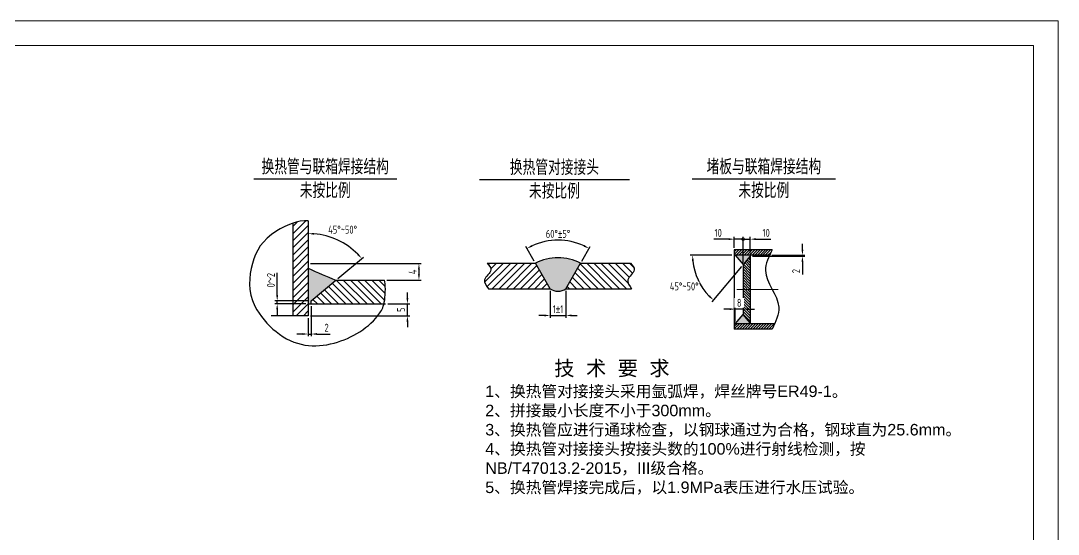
# Model space of a CAD drawing. Header units: millimetres. Extents: x 3222 to 12294, y 967 to 7382.
# Drawn here: x 7758 to 12294, y 5135 to 7382 of the extents above; entities that cross this region are included whole.
import ezdxf
from ezdxf.enums import TextEntityAlignment as Align

# ---------------------------------------------------------------- set-up
doc = ezdxf.new("R2010")
doc.units = ezdxf.units.MM
doc.linetypes.add('ACAD_ISO10W100', pattern=[18.7, 12, -3, 0.7, -3])
doc.layers.add('中心线', color=1, linetype='ACAD_ISO10W100', lineweight=18)
doc.layers.add('细实线', color=7, linetype='Continuous', lineweight=18)
doc.layers.add('图层2', color=3, linetype='Continuous')
doc.styles.add('HGCAD', font='gbenor.shx', dxfattribs={"width": 0.75, "bigfont": 'gbcbig.shx'})
doc.styles.get("Standard").update_dxf_attribs({"font": 'arial.ttf'})
doc.dimstyles.new('HGCAD$0', dxfattribs={"dimtxt": 3.5, "dimasz": 2.5, "dimexe": 1, "dimexo": 1, "dimgap": 1, "dimtad": 1, "dimdec": 1, "dimdsep": 46, "dimtxsty": 'HGCAD', "dimcen": 0, "dimclrd": 3, "dimclre": 3, "dimclrt": 6, "dimadec": 1, "dimazin": 0, "dimtfac": 1, "dimtdec": 1, "dimtmove": 0, "dimatfit": 1, "dimfxl": 0, "dimarcsym": 0})
doc.dimstyles.new('HGCAD$2', dxfattribs={"dimtxt": 3.5, "dimasz": 2.5, "dimexe": 1, "dimexo": 1, "dimgap": 1, "dimtad": 2, "dimtih": 1, "dimdec": 1, "dimdsep": 46, "dimtxsty": 'HGCAD', "dimcen": 0, "dimclrd": 3, "dimclre": 3, "dimclrt": 6, "dimadec": 0, "dimazin": 0, "dimtfac": 1, "dimtdec": 1, "dimtmove": 0, "dimatfit": 1, "dimfxl": 0, "dimarcsym": 0})

# ---------------------------------------------------------------- blocks, each defined once
blk = doc.blocks.new('HGCAD#HGTFTK~A3H~HGCAD图框')
at = {"layer": '细实线', "color": 7}
blk.add_lwpolyline([(5, -5), (-415, -5), (-415, 292), (5, 292)], close=True, dxfattribs=at)
at = {"layer": '细实线', "color": 2}
blk.add_lwpolyline([(0, 0), (-390, 0), (-390, 287), (0, 287)], close=True, dxfattribs=at)
blk = doc.blocks.new('*D80')
at = {"layer": 'Defpoints', "color": 0, "ltscale": 10, "transparency": 16777216}
for p in [(8879.5, 6143.8), (9015.4, 6143.8), (9028.4, 6156.8)]:
    blk.add_point(p, dxfattribs=at)
at = {"layer": '图层2', "color": 3, "lineweight": -2, "ltscale": 10, "transparency": 16777216}
for p, q in [((8879.5, 6181.8), (8879.5, 6279.3)), ((9018.4, 6156.8), (8869.5, 6156.8)), ((9005.4, 6143.8), (8869.5, 6143.8)), ((8879.5, 6143.8), (8879.5, 6156.8)), ((8879.5, 6118.8), (8879.5, 6093.8))]:
    blk.add_line(p, q, dxfattribs=at)
at = {"layer": '图层2', "color": 3, "ltscale": 10, "transparency": 16777216}
for points in [[(8875.3, 6181.8), (8883.7, 6181.8), (8879.5, 6156.8)], [(8875.3, 6118.8), (8883.7, 6118.8), (8879.5, 6143.8)]]:
    blk.add_solid(points, dxfattribs=at)
at = {"layer": '图层2', "color": 6, "ltscale": 10, "transparency": 16777216, "insert": (8852, 6247), "char_height": 35, "attachment_point": 5, "rotation": 90, "style": 'HGCAD', "bg_fill": 3, "box_fill_scale": 1.1, "bg_fill_color": 256, "bg_fill_true_color": 13158600, "bg_fill_transparency": 0}
blk.add_mtext('0～2', dxfattribs=at)
blk = doc.blocks.new('*D81')
at = {"layer": 'Defpoints', "color": 0, "ltscale": 10, "transparency": 16777216}
for p in [(9028.4, 6143.8), (9015.4, 6091), (9015.4, 6011.4)]:
    blk.add_point(p, dxfattribs=at)
at = {"layer": '图层2', "color": 3, "lineweight": -2, "ltscale": 10, "transparency": 16777216}
for p, q in [((9028.4, 6133.8), (9028.4, 6001.4)), ((9015.4, 6081), (9015.4, 6001.4)), ((8990.4, 6011.4), (8965.4, 6011.4)), ((9015.4, 6011.4), (9028.4, 6011.4)), ((9053.4, 6011.4), (9110.8, 6011.4))]:
    blk.add_line(p, q, dxfattribs=at)
at = {"layer": '图层2', "color": 3, "ltscale": 10, "transparency": 16777216}
for points in [[(8990.4, 6015.6), (8990.4, 6007.3), (9015.4, 6011.4)], [(9053.4, 6015.6), (9053.4, 6007.3), (9028.4, 6011.4)]]:
    blk.add_solid(points, dxfattribs=at)
at = {"layer": '图层2', "color": 6, "ltscale": 10, "transparency": 16777216, "insert": (9095.5, 6038.9), "char_height": 35, "attachment_point": 5, "style": 'HGCAD', "bg_fill": 3, "box_fill_scale": 1.1, "bg_fill_color": 256, "bg_fill_true_color": 13158600, "bg_fill_transparency": 0}
blk.add_mtext('2', dxfattribs=at)
blk = doc.blocks.new('*D58')
at = {"layer": 'Defpoints', "color": 0, "ltscale": 10, "transparency": 16777216}
for p in [(9015.4, 6319.4), (9348.9, 6247.5)]:
    blk.add_point(p, dxfattribs=at)
at = {"layer": '图层2', "color": 3, "lineweight": -2, "ltscale": 10, "transparency": 16777216}
for p, q in [((9025.4, 6319.4), (9509.3, 6319.4)), ((9499.3, 6294.4), (9499.3, 6272.5)), ((9358.9, 6247.5), (9509.3, 6247.5))]:
    blk.add_line(p, q, dxfattribs=at)
at = {"layer": '图层2', "color": 3, "ltscale": 10, "transparency": 16777216}
for points in [[(9495.2, 6294.4), (9503.5, 6294.4), (9499.3, 6319.4)], [(9495.2, 6272.5), (9503.5, 6272.5), (9499.3, 6247.5)]]:
    blk.add_solid(points, dxfattribs=at)
at = {"layer": '图层2', "color": 6, "ltscale": 10, "transparency": 16777216, "insert": (9471.8, 6283.4), "char_height": 35, "attachment_point": 5, "rotation": 90, "style": 'HGCAD', "bg_fill": 3, "box_fill_scale": 1.1, "bg_fill_color": 256, "bg_fill_true_color": 13158600, "bg_fill_transparency": 0}
blk.add_mtext('4', dxfattribs=at)
at = {"layer": 'Defpoints', "color": 0, "ltscale": 10, "transparency": 16777216}
blk.add_point((9499.3, 6247.5), dxfattribs=at)
blk = doc.blocks.new('*D82')
at = {"layer": 'Defpoints', "color": 0, "ltscale": 10, "transparency": 16777216}
for p in [(9015.4, 6506.8), (9183, 6400.6), (9136.5, 6247.5), (9028.4, 6156.8), (9015.4, 6091)]:
    blk.add_point(p, dxfattribs=at)
at = {"layer": '图层2', "color": 3, "lineweight": -2, "ltscale": 10, "transparency": 16777216}
blk.add_line((9144.2, 6253.9), (9256.6, 6348.3), dxfattribs=at)
blk.add_arc((9015.4, 6145.9), 304.9, 44.6995, 85.3005, dxfattribs=at)
at = {"layer": '图层2', "color": 3, "ltscale": 10, "transparency": 16777216}
for points in [[(9040.2, 6445.6), (9040.6, 6453.9), (9015.4, 6450.8)], [(9235.2, 6363.1), (9229.1, 6357.5), (9249, 6341.9)]]:
    blk.add_solid(points, dxfattribs=at)
at = {"layer": '图层2', "color": 6, "ltscale": 10, "transparency": 16777216, "insert": (9165.7, 6468.1), "char_height": 35, "attachment_point": 5, "style": 'HGCAD', "bg_fill": 3, "box_fill_scale": 1.1, "bg_fill_color": 256, "bg_fill_true_color": 13158600, "bg_fill_transparency": 0}
blk.add_mtext('45%%D{\\Fgeniso|c134;~}50%%D', dxfattribs=at)
blk = doc.blocks.new('*D59')
at = {"layer": 'Defpoints', "color": 0, "ltscale": 10, "transparency": 16777216}
for p in [(9352.6, 6143.8), (9015.4, 6091)]:
    blk.add_point(p, dxfattribs=at)
at = {"layer": '图层2', "color": 3, "lineweight": -2, "ltscale": 10, "transparency": 16777216}
for p, q in [((9448.9, 6168.8), (9448.9, 6193.8)), ((9362.6, 6143.8), (9458.9, 6143.8)), ((9448.9, 6091), (9448.9, 6143.8)), ((9025.4, 6091), (9458.9, 6091)), ((9448.9, 6066), (9448.9, 6041))]:
    blk.add_line(p, q, dxfattribs=at)
at = {"layer": '图层2', "color": 3, "ltscale": 10, "transparency": 16777216}
for points in [[(9444.8, 6168.8), (9453.1, 6168.8), (9448.9, 6143.8)], [(9444.8, 6066), (9453.1, 6066), (9448.9, 6091)]]:
    blk.add_solid(points, dxfattribs=at)
at = {"layer": '图层2', "color": 6, "ltscale": 10, "transparency": 16777216, "insert": (9421.4, 6117.4), "char_height": 35, "attachment_point": 5, "rotation": 90, "style": 'HGCAD', "bg_fill": 3, "box_fill_scale": 1.1, "bg_fill_color": 256, "bg_fill_true_color": 13158600, "bg_fill_transparency": 0}
blk.add_mtext('5', dxfattribs=at)
at = {"layer": 'Defpoints', "color": 0, "ltscale": 10, "transparency": 16777216}
blk.add_point((9448.9, 6143.8), dxfattribs=at)
blk = doc.blocks.new('*D83')
at = {"layer": 'Defpoints', "color": 0, "ltscale": 10, "transparency": 16777216}
for p in [(10073.1, 6209.8), (10141.7, 6209.8)]:
    blk.add_point(p, dxfattribs=at)
at = {"layer": '图层2', "color": 3, "lineweight": -2, "ltscale": 10, "transparency": 16777216}
for p, q in [((10073.1, 6199.8), (10073.1, 6082.7)), ((10141.7, 6199.8), (10141.7, 6082.7)), ((10048.1, 6092.7), (10023.1, 6092.7)), ((10073.1, 6092.7), (10141.7, 6092.7)), ((10166.7, 6092.7), (10191.7, 6092.7))]:
    blk.add_line(p, q, dxfattribs=at)
at = {"layer": '图层2', "color": 3, "ltscale": 10, "transparency": 16777216}
for points in [[(10048.1, 6096.8), (10048.1, 6088.5), (10073.1, 6092.7)], [(10166.7, 6096.8), (10166.7, 6088.5), (10141.7, 6092.7)]]:
    blk.add_solid(points, dxfattribs=at)
at = {"layer": '图层2', "color": 6, "ltscale": 10, "transparency": 16777216, "insert": (10107.4, 6120.2), "char_height": 35, "attachment_point": 5, "style": 'HGCAD', "bg_fill": 3, "box_fill_scale": 1.1, "bg_fill_color": 256, "bg_fill_true_color": 13158600, "bg_fill_transparency": 0}
blk.add_mtext('1{\\Fgdt|c134;%%P}1', dxfattribs=at)
at = {"layer": 'Defpoints', "color": 0, "ltscale": 10, "transparency": 16777216}
blk.add_point((10141.7, 6092.7), dxfattribs=at)
blk = doc.blocks.new('*D84')
at = {"layer": 'Defpoints', "color": 0, "ltscale": 10, "transparency": 16777216}
for p in [(10008.4, 6321.7), (10206.3, 6321.7), (10073.1, 6209.8), (10141.7, 6209.8)]:
    blk.add_point(p, dxfattribs=at)
at = {"layer": '图层2', "color": 3, "lineweight": -2, "ltscale": 10, "transparency": 16777216}
for p, q in [((10003.4, 6330.4), (9966.4, 6394.5)), ((10211.3, 6330.4), (10248.3, 6394.5))]:
    blk.add_line(p, q, dxfattribs=at)
blk.add_arc((10107.4, 6150.3), 271.9, 65.2692, 114.7308, dxfattribs=at)
at = {"layer": '图层2', "color": 3, "ltscale": 10, "transparency": 16777216}
for points in [[(9995.5, 6393.6), (9991.7, 6401), (9971.4, 6385.8)], [(10223, 6401), (10219.2, 6393.6), (10243.3, 6385.8)]]:
    blk.add_solid(points, dxfattribs=at)
at = {"layer": '图层2', "color": 6, "ltscale": 10, "transparency": 16777216, "insert": (10107.4, 6449.8), "char_height": 35, "attachment_point": 5, "style": 'HGCAD', "bg_fill": 3, "box_fill_scale": 1.1, "bg_fill_color": 256, "bg_fill_true_color": 13158600, "bg_fill_transparency": 0}
blk.add_mtext('60°{\\Fgdt|c134;%%P}5%%D', dxfattribs=at)
at = {"layer": 'Defpoints', "color": 0, "ltscale": 10, "transparency": 16777216}
blk.add_point((10154.6, 6418.1), dxfattribs=at)
blk = doc.blocks.new('_DotSmall')
at = {"color": 0, "linetype": 'ByBlock', "const_width": 0.5}
blk.add_lwpolyline([(-0.0625, 0, 1), (0.0625, 0, 1)], format="xyb", close=True, dxfattribs=at)
blk = doc.blocks.new('*D85')
at = {"layer": 'Defpoints', "color": 0, "ltscale": 10, "transparency": 16777216}
for p in [(10877.7, 6426.5), (10877.7, 6379.1), (10916.6, 6315)]:
    blk.add_point(p, dxfattribs=at)
at = {"layer": '图层2', "color": 3, "lineweight": -2, "ltscale": 10, "transparency": 16777216}
for p, q in [((10852.7, 6426.5), (10788, 6426.5)), ((10877.7, 6389.1), (10877.7, 6436.5)), ((10916.6, 6426.5), (10877.7, 6426.5)), ((10916.6, 6325), (10916.6, 6436.5)), ((10916.6, 6426.5), (10941.6, 6426.5))]:
    blk.add_line(p, q, dxfattribs=at)
at = {"layer": '图层2', "color": 3, "ltscale": 10, "transparency": 16777216}
blk.add_solid([(10852.7, 6430.7), (10852.7, 6422.3), (10877.7, 6426.5)], dxfattribs=at)
at = {"layer": '图层2', "color": 3, "lineweight": -2, "ltscale": 10, "transparency": 16777216, "xscale": 25, "yscale": 25, "zscale": 25, "rotation": 180}
blk.add_blockref('_DotSmall', (10916.6, 6426.5), dxfattribs=at)
at = {"layer": '图层2', "color": 6, "ltscale": 10, "transparency": 16777216, "insert": (10807.8, 6454), "char_height": 35, "attachment_point": 5, "style": 'HGCAD', "bg_fill": 3, "box_fill_scale": 1.1, "bg_fill_color": 256, "bg_fill_true_color": 13158600, "bg_fill_transparency": 0}
blk.add_mtext('10', dxfattribs=at)
blk = doc.blocks.new('*D86')
at = {"layer": 'Defpoints', "color": 0, "ltscale": 10, "transparency": 16777216}
for p in [(10947.7, 6426.5), (10947.7, 6355.8), (10916.6, 6315)]:
    blk.add_point(p, dxfattribs=at)
at = {"layer": '图层2', "color": 3, "lineweight": -2, "ltscale": 10, "transparency": 16777216}
for p, q in [((10916.6, 6426.5), (10891.6, 6426.5)), ((10916.6, 6325), (10916.6, 6436.5)), ((10916.6, 6426.5), (10947.7, 6426.5)), ((10947.7, 6365.8), (10947.7, 6436.5)), ((10972.7, 6426.5), (11037.4, 6426.5))]:
    blk.add_line(p, q, dxfattribs=at)
at = {"layer": '图层2', "color": 3, "ltscale": 10, "transparency": 16777216}
blk.add_solid([(10972.7, 6430.7), (10972.7, 6422.3), (10947.7, 6426.5)], dxfattribs=at)
at = {"layer": '图层2', "color": 3, "lineweight": -2, "ltscale": 10, "transparency": 16777216, "xscale": 25, "yscale": 25, "zscale": 25}
blk.add_blockref('_DotSmall', (10916.6, 6426.5), dxfattribs=at)
at = {"layer": '图层2', "color": 6, "ltscale": 10, "transparency": 16777216, "insert": (11017.5, 6454), "char_height": 35, "attachment_point": 5, "style": 'HGCAD', "bg_fill": 3, "box_fill_scale": 1.1, "bg_fill_color": 256, "bg_fill_true_color": 13158600, "bg_fill_transparency": 0}
blk.add_mtext('10', dxfattribs=at)
blk = doc.blocks.new('*D87')
at = {"layer": 'Defpoints', "color": 0, "ltscale": 10, "transparency": 16777216}
blk.add_point((10882.3, 6056.4), dxfattribs=at)
at = {"layer": '图层2', "color": 3, "lineweight": -2, "ltscale": 10, "transparency": 16777216}
for p, q in [((10882.3, 6066.4), (10882.3, 6130.4)), ((10857.3, 6120.4), (10832.3, 6120.4)), ((10916.6, 6120.4), (10882.3, 6120.4)), ((10941.6, 6120.4), (10966.6, 6120.4))]:
    blk.add_line(p, q, dxfattribs=at)
at = {"layer": '图层2', "color": 3, "ltscale": 10, "transparency": 16777216}
for points in [[(10857.3, 6124.6), (10857.3, 6116.3), (10882.3, 6120.4)], [(10941.6, 6124.6), (10941.6, 6116.3), (10916.6, 6120.4)]]:
    blk.add_solid(points, dxfattribs=at)
at = {"layer": '图层2', "color": 6, "ltscale": 10, "transparency": 16777216, "insert": (10899.5, 6147.9), "char_height": 35, "attachment_point": 5, "style": 'HGCAD', "bg_fill": 3, "box_fill_scale": 1.1, "bg_fill_color": 256, "bg_fill_true_color": 13158600, "bg_fill_transparency": 0}
blk.add_mtext('8', dxfattribs=at)
at = {"layer": 'Defpoints', "color": 0, "ltscale": 10, "transparency": 16777216}
for p in [(10882.3, 6120.4), (10916.6, 6120.4)]:
    blk.add_point(p, dxfattribs=at)
blk = doc.blocks.new('*D88')
at = {"layer": 'Defpoints', "color": 0, "ltscale": 10, "transparency": 16777216}
for p in [(10947.7, 6352), (11032.5, 6355.8), (11175.9, 6352)]:
    blk.add_point(p, dxfattribs=at)
at = {"layer": '图层2', "color": 3, "lineweight": -2, "ltscale": 10, "transparency": 16777216}
for p, q in [((11175.9, 6380.8), (11175.9, 6405.8)), ((10957.7, 6352), (11185.9, 6352)), ((11042.5, 6355.8), (11185.9, 6355.8)), ((11175.9, 6355.8), (11175.9, 6352)), ((11175.9, 6327), (11175.9, 6271.4))]:
    blk.add_line(p, q, dxfattribs=at)
at = {"layer": '图层2', "color": 3, "ltscale": 10, "transparency": 16777216}
for points in [[(11171.8, 6380.8), (11180.1, 6380.8), (11175.9, 6355.8)], [(11171.8, 6327), (11180.1, 6327), (11175.9, 6352)]]:
    blk.add_solid(points, dxfattribs=at)
at = {"layer": '图层2', "color": 6, "ltscale": 10, "transparency": 16777216, "insert": (11148.4, 6286.7), "char_height": 35, "attachment_point": 5, "rotation": 90, "style": 'HGCAD', "bg_fill": 3, "box_fill_scale": 1.1, "bg_fill_color": 256, "bg_fill_true_color": 13158600, "bg_fill_transparency": 0}
blk.add_mtext('2', dxfattribs=at)
blk = doc.blocks.new('*D89')
at = {"layer": 'Defpoints', "color": 0, "ltscale": 10, "transparency": 16777216}
for p in [(10877.7, 6355.8), (10947.7, 6352), (11032.5, 6355.8), (10916.6, 6315), (10706.4, 6282.6)]:
    blk.add_point(p, dxfattribs=at)
at = {"layer": '图层2', "color": 3, "lineweight": -2, "ltscale": 10, "transparency": 16777216}
for p, q in [((10867.7, 6355.8), (10685.7, 6355.8)), ((10910.1, 6307.3), (10780.4, 6152.7))]:
    blk.add_line(p, q, dxfattribs=at)
blk.add_arc((10950.8, 6355.8), 255.1, 185.6168, 224.3832, dxfattribs=at)
at = {"layer": '图层2', "color": 3, "ltscale": 10, "transparency": 16777216}
for points in [[(10692.7, 6330.6), (10701.1, 6331), (10695.7, 6355.8)], [(10771.3, 6180.4), (10765.6, 6174.3), (10786.8, 6160.3)]]:
    blk.add_solid(points, dxfattribs=at)
at = {"layer": '图层2', "color": 6, "ltscale": 10, "transparency": 16777216, "insert": (10659.2, 6219.8), "char_height": 35, "attachment_point": 5, "style": 'HGCAD', "bg_fill": 3, "box_fill_scale": 1.1, "bg_fill_color": 256, "bg_fill_true_color": 13158600, "bg_fill_transparency": 0}
blk.add_mtext('45%%D{\\Fgeniso|c134;~}50%%D', dxfattribs=at)

msp = doc.modelspace()

# ---------------------------------------------------------------- hatches: boundary and pattern name
at = {"layer": '图层2', "ltscale": 10}
h = msp.add_hatch(dxfattribs=at)
h.set_pattern_fill('ANSI31', color=256, scale=6.94656, angle=90, style=0)
h.set_pattern_definition([(225, (3528.146, 7642.95), (-15.59547, 15.59547), [])])
h.paths.add_polyline_path([(8999.91, 6143.79), (8948.07, 6143.79), (8948.07, 6195.63, 0.4142136)])
edge = h.paths.add_edge_path()
edge.add_arc((8999.91, 6195.63), 51.84, 180, 270, ccw=False)
edge.add_line((8948.07, 6195.63), (8948.07, 6492.76))
edge.add_line((8948.07, 6492.76), (8948.3, 6492.88))
edge.add_line((8948.3, 6492.88), (8948.54, 6492.99))
edge.add_line((8948.54, 6492.99), (8948.77, 6493.11))
edge.add_line((8948.77, 6493.11), (8949.01, 6493.23))
edge.add_line((8949.01, 6493.23), (8949.24, 6493.34))
edge.add_line((8949.24, 6493.34), (8949.48, 6493.46))
edge.add_line((8949.48, 6493.46), (8949.71, 6493.57))
edge.add_line((8949.71, 6493.57), (8949.95, 6493.69))
edge.add_line((8949.95, 6493.69), (8950.18, 6493.8))
edge.add_line((8950.18, 6493.8), (8950.42, 6493.92))
edge.add_line((8950.42, 6493.92), (8950.65, 6494.03))
edge.add_line((8950.65, 6494.03), (8950.89, 6494.15))
edge.add_line((8950.89, 6494.15), (8951.13, 6494.26))
edge.add_line((8951.13, 6494.26), (8951.36, 6494.37))
edge.add_line((8951.36, 6494.37), (8951.6, 6494.48))
edge.add_line((8951.6, 6494.48), (8951.84, 6494.6))
edge.add_line((8951.84, 6494.6), (8952.08, 6494.71))
edge.add_line((8952.08, 6494.71), (8952.32, 6494.82))
edge.add_line((8952.32, 6494.82), (8952.55, 6494.93))
edge.add_line((8952.55, 6494.93), (8952.79, 6495.04))
edge.add_line((8952.79, 6495.04), (8953.03, 6495.15))
edge.add_line((8953.03, 6495.15), (8953.27, 6495.26))
edge.add_line((8953.27, 6495.26), (8953.51, 6495.37))
edge.add_line((8953.51, 6495.37), (8953.75, 6495.48))
edge.add_line((8953.75, 6495.48), (8953.99, 6495.59))
edge.add_line((8953.99, 6495.59), (8954.23, 6495.7))
edge.add_line((8954.23, 6495.7), (8954.47, 6495.8))
edge.add_line((8954.47, 6495.8), (8954.71, 6495.91))
edge.add_line((8954.71, 6495.91), (8954.95, 6496.02))
edge.add_line((8954.95, 6496.02), (8955.2, 6496.12))
edge.add_line((8955.2, 6496.12), (8955.44, 6496.23))
edge.add_line((8955.44, 6496.23), (8955.68, 6496.34))
edge.add_line((8955.68, 6496.34), (8955.92, 6496.44))
edge.add_line((8955.92, 6496.44), (8956.16, 6496.55))
edge.add_line((8956.16, 6496.55), (8956.41, 6496.65))
edge.add_line((8956.41, 6496.65), (8956.65, 6496.76))
edge.add_line((8956.65, 6496.76), (8956.89, 6496.86))
edge.add_line((8956.89, 6496.86), (8957.14, 6496.96))
edge.add_line((8957.14, 6496.96), (8957.38, 6497.07))
edge.add_line((8957.38, 6497.07), (8957.62, 6497.17))
edge.add_line((8957.62, 6497.17), (8957.87, 6497.27))
edge.add_line((8957.87, 6497.27), (8958.11, 6497.37))
edge.add_line((8958.11, 6497.37), (8958.36, 6497.47))
edge.add_line((8958.36, 6497.47), (8958.6, 6497.57))
edge.add_line((8958.6, 6497.57), (8958.85, 6497.67))
edge.add_line((8958.85, 6497.67), (8959.09, 6497.77))
edge.add_line((8959.09, 6497.77), (8959.34, 6497.87))
edge.add_line((8959.34, 6497.87), (8959.59, 6497.97))
edge.add_line((8959.59, 6497.97), (8959.83, 6498.07))
edge.add_line((8959.83, 6498.07), (8960.08, 6498.17))
edge.add_line((8960.08, 6498.17), (8960.33, 6498.27))
edge.add_line((8960.33, 6498.27), (8960.57, 6498.36))
edge.add_line((8960.57, 6498.36), (8960.82, 6498.46))
edge.add_line((8960.82, 6498.46), (8961.07, 6498.56))
edge.add_line((8961.07, 6498.56), (8961.32, 6498.65))
edge.add_line((8961.32, 6498.65), (8961.56, 6498.75))
edge.add_line((8961.56, 6498.75), (8961.81, 6498.84))
edge.add_line((8961.81, 6498.84), (8962.06, 6498.94))
edge.add_line((8962.06, 6498.94), (8962.31, 6499.03))
edge.add_line((8962.31, 6499.03), (8962.56, 6499.13))
edge.add_line((8962.56, 6499.13), (8962.81, 6499.22))
edge.add_line((8962.81, 6499.22), (8963.06, 6499.31))
edge.add_line((8963.06, 6499.31), (8963.31, 6499.4))
edge.add_line((8963.31, 6499.4), (8963.56, 6499.5))
edge.add_line((8963.56, 6499.5), (8963.81, 6499.59))
edge.add_line((8963.81, 6499.59), (8964.06, 6499.68))
edge.add_line((8964.06, 6499.68), (8964.31, 6499.77))
edge.add_line((8964.31, 6499.77), (8964.56, 6499.86))
edge.add_line((8964.56, 6499.86), (8964.81, 6499.95))
edge.add_line((8964.81, 6499.95), (8965.06, 6500.04))
edge.add_line((8965.06, 6500.04), (8965.32, 6500.13))
edge.add_line((8965.32, 6500.13), (8965.57, 6500.21))
edge.add_line((8965.57, 6500.21), (8965.82, 6500.3))
edge.add_line((8965.82, 6500.3), (8966.07, 6500.39))
edge.add_line((8966.07, 6500.39), (8966.33, 6500.48))
edge.add_line((8966.33, 6500.48), (8966.58, 6500.56))
edge.add_line((8966.58, 6500.56), (8966.83, 6500.65))
edge.add_line((8966.83, 6500.65), (8967.09, 6500.73))
edge.add_line((8967.09, 6500.73), (8967.34, 6500.82))
edge.add_line((8967.34, 6500.82), (8967.59, 6500.9))
edge.add_line((8967.59, 6500.9), (8967.85, 6500.99))
edge.add_line((8967.85, 6500.99), (8968.1, 6501.07))
edge.add_line((8968.1, 6501.07), (8968.36, 6501.15))
edge.add_line((8968.36, 6501.15), (8968.61, 6501.23))
edge.add_line((8968.61, 6501.23), (8968.87, 6501.32))
edge.add_line((8968.87, 6501.32), (8969.12, 6501.4))
edge.add_line((8969.12, 6501.4), (8969.38, 6501.48))
edge.add_line((8969.38, 6501.48), (8969.63, 6501.56))
edge.add_line((8969.63, 6501.56), (8969.89, 6501.64))
edge.add_line((8969.89, 6501.64), (8970.15, 6501.72))
edge.add_line((8970.15, 6501.72), (8970.4, 6501.8))
edge.add_line((8970.4, 6501.8), (8970.66, 6501.88))
edge.add_line((8970.66, 6501.88), (8970.92, 6501.95))
edge.add_line((8970.92, 6501.95), (8971.17, 6502.03))
edge.add_line((8971.17, 6502.03), (8971.43, 6502.11))
edge.add_line((8971.43, 6502.11), (8971.69, 6502.19))
edge.add_line((8971.69, 6502.19), (8971.95, 6502.26))
edge.add_line((8971.95, 6502.26), (8972.2, 6502.34))
edge.add_line((8972.2, 6502.34), (8972.46, 6502.41))
edge.add_line((8972.46, 6502.41), (8972.72, 6502.49))
edge.add_line((8972.72, 6502.49), (8972.98, 6502.56))
edge.add_line((8972.98, 6502.56), (8973.24, 6502.63))
edge.add_line((8973.24, 6502.63), (8973.5, 6502.71))
edge.add_line((8973.5, 6502.71), (8973.76, 6502.78))
edge.add_line((8973.76, 6502.78), (8974.02, 6502.85))
edge.add_line((8974.02, 6502.85), (8974.28, 6502.92))
edge.add_line((8974.28, 6502.92), (8974.54, 6502.99))
edge.add_line((8974.54, 6502.99), (8974.8, 6503.06))
edge.add_line((8974.8, 6503.06), (8975.06, 6503.13))
edge.add_line((8975.06, 6503.13), (8975.32, 6503.2))
edge.add_line((8975.32, 6503.2), (8975.58, 6503.27))
edge.add_line((8975.58, 6503.27), (8975.84, 6503.34))
edge.add_line((8975.84, 6503.34), (8976.1, 6503.41))
edge.add_line((8976.1, 6503.41), (8976.36, 6503.47))
edge.add_line((8976.36, 6503.47), (8976.63, 6503.54))
edge.add_line((8976.63, 6503.54), (8976.89, 6503.6))
edge.add_line((8976.89, 6503.6), (8977.15, 6503.67))
edge.add_line((8977.15, 6503.67), (8977.41, 6503.73))
edge.add_line((8977.41, 6503.73), (8977.67, 6503.8))
edge.add_line((8977.67, 6503.8), (8977.94, 6503.86))
edge.add_line((8977.94, 6503.86), (8978.2, 6503.93))
edge.add_line((8978.2, 6503.93), (8978.46, 6503.99))
edge.add_line((8978.46, 6503.99), (8978.73, 6504.05))
edge.add_line((8978.73, 6504.05), (8978.99, 6504.11))
edge.add_line((8978.99, 6504.11), (8979.26, 6504.17))
edge.add_line((8979.26, 6504.17), (8979.52, 6504.23))
edge.add_line((8979.52, 6504.23), (8979.78, 6504.29))
edge.add_line((8979.78, 6504.29), (8980.05, 6504.35))
edge.add_line((8980.05, 6504.35), (8980.31, 6504.41))
edge.add_line((8980.31, 6504.41), (8980.58, 6504.47))
edge.add_line((8980.58, 6504.47), (8980.84, 6504.53))
edge.add_line((8980.84, 6504.53), (8981.11, 6504.59))
edge.add_line((8981.11, 6504.59), (8981.37, 6504.64))
edge.add_line((8981.37, 6504.64), (8981.64, 6504.7))
edge.add_line((8981.64, 6504.7), (8981.91, 6504.75))
edge.add_line((8981.91, 6504.75), (8982.17, 6504.81))
edge.add_line((8982.17, 6504.81), (8982.44, 6504.86))
edge.add_line((8982.44, 6504.86), (8982.71, 6504.92))
edge.add_line((8982.71, 6504.92), (8982.97, 6504.97))
edge.add_line((8982.97, 6504.97), (8983.24, 6505.02))
edge.add_line((8983.24, 6505.02), (8983.51, 6505.07))
edge.add_line((8983.51, 6505.07), (8983.77, 6505.13))
edge.add_line((8983.77, 6505.13), (8984.04, 6505.18))
edge.add_line((8984.04, 6505.18), (8984.31, 6505.23))
edge.add_line((8984.31, 6505.23), (8984.58, 6505.28))
edge.add_line((8984.58, 6505.28), (8984.85, 6505.33))
edge.add_line((8984.85, 6505.33), (8985.11, 6505.37))
edge.add_line((8985.11, 6505.37), (8985.38, 6505.42))
edge.add_line((8985.38, 6505.42), (8985.65, 6505.47))
edge.add_line((8985.65, 6505.47), (8985.92, 6505.52))
edge.add_line((8985.92, 6505.52), (8986.19, 6505.56))
edge.add_line((8986.19, 6505.56), (8986.46, 6505.61))
edge.add_line((8986.46, 6505.61), (8986.73, 6505.65))
edge.add_line((8986.73, 6505.65), (8987, 6505.7))
edge.add_line((8987, 6505.7), (8987.27, 6505.74))
edge.add_line((8987.27, 6505.74), (8987.54, 6505.78))
edge.add_line((8987.54, 6505.78), (8987.81, 6505.83))
edge.add_line((8987.81, 6505.83), (8988.08, 6505.87))
edge.add_line((8988.08, 6505.87), (8988.35, 6505.91))
edge.add_line((8988.35, 6505.91), (8988.62, 6505.95))
edge.add_line((8988.62, 6505.95), (8988.89, 6505.99))
edge.add_line((8988.89, 6505.99), (8989.16, 6506.03))
edge.add_line((8989.16, 6506.03), (8989.44, 6506.07))
edge.add_line((8989.44, 6506.07), (8989.71, 6506.11))
edge.add_line((8989.71, 6506.11), (8989.98, 6506.15))
edge.add_line((8989.98, 6506.15), (8990.25, 6506.18))
edge.add_line((8990.25, 6506.18), (8990.52, 6506.22))
edge.add_line((8990.52, 6506.22), (8990.8, 6506.26))
edge.add_line((8990.8, 6506.26), (8991.07, 6506.29))
edge.add_line((8991.07, 6506.29), (8991.34, 6506.33))
edge.add_line((8991.34, 6506.33), (8991.61, 6506.36))
edge.add_line((8991.61, 6506.36), (8991.89, 6506.39))
edge.add_line((8991.89, 6506.39), (8992.16, 6506.43))
edge.add_line((8992.16, 6506.43), (8992.43, 6506.46))
edge.add_line((8992.43, 6506.46), (8992.71, 6506.49))
edge.add_line((8992.71, 6506.49), (8992.98, 6506.52))
edge.add_line((8992.98, 6506.52), (8993.26, 6506.55))
edge.add_line((8993.26, 6506.55), (8993.53, 6506.58))
edge.add_line((8993.53, 6506.58), (8993.81, 6506.61))
edge.add_line((8993.81, 6506.61), (8994.08, 6506.64))
edge.add_line((8994.08, 6506.64), (8994.35, 6506.67))
edge.add_line((8994.35, 6506.67), (8994.63, 6506.69))
edge.add_line((8994.63, 6506.69), (8994.9, 6506.72))
edge.add_line((8994.9, 6506.72), (8995.18, 6506.74))
edge.add_line((8995.18, 6506.74), (8995.46, 6506.77))
edge.add_line((8995.46, 6506.77), (8995.73, 6506.79))
edge.add_line((8995.73, 6506.79), (8996.01, 6506.82))
edge.add_line((8996.01, 6506.82), (8996.28, 6506.84))
edge.add_line((8996.28, 6506.84), (8996.56, 6506.86))
edge.add_line((8996.56, 6506.86), (8996.84, 6506.89))
edge.add_line((8996.84, 6506.89), (8997.11, 6506.91))
edge.add_line((8997.11, 6506.91), (8997.39, 6506.93))
edge.add_line((8997.39, 6506.93), (8997.67, 6506.95))
edge.add_line((8997.67, 6506.95), (8997.94, 6506.97))
edge.add_line((8997.94, 6506.97), (8998.22, 6506.99))
edge.add_line((8998.22, 6506.99), (8998.5, 6507))
edge.add_line((8998.5, 6507), (8998.77, 6507.02))
edge.add_line((8998.77, 6507.02), (8999.05, 6507.04))
edge.add_line((8999.05, 6507.04), (8999.33, 6507.05))
edge.add_line((8999.33, 6507.05), (8999.61, 6507.07))
edge.add_line((8999.61, 6507.07), (8999.89, 6507.08))
edge.add_line((8999.89, 6507.08), (9000.16, 6507.1))
edge.add_line((9000.16, 6507.1), (9000.44, 6507.11))
edge.add_line((9000.44, 6507.11), (9000.72, 6507.12))
edge.add_line((9000.72, 6507.12), (9001, 6507.14))
edge.add_line((9001, 6507.14), (9001.28, 6507.15))
edge.add_line((9001.28, 6507.15), (9001.56, 6507.16))
edge.add_line((9001.56, 6507.16), (9001.84, 6507.17))
edge.add_line((9001.84, 6507.17), (9002.12, 6507.18))
edge.add_line((9002.12, 6507.18), (9002.4, 6507.19))
edge.add_line((9002.4, 6507.19), (9002.68, 6507.19))
edge.add_line((9002.68, 6507.19), (9002.96, 6507.2))
edge.add_line((9002.96, 6507.2), (9003.24, 6507.21))
edge.add_line((9003.24, 6507.21), (9003.52, 6507.21))
edge.add_line((9003.52, 6507.21), (9003.8, 6507.22))
edge.add_line((9003.8, 6507.22), (9004.08, 6507.22))
edge.add_line((9004.08, 6507.22), (9004.36, 6507.23))
edge.add_line((9004.36, 6507.23), (9004.64, 6507.23))
edge.add_line((9004.64, 6507.23), (9004.92, 6507.23))
edge.add_line((9004.92, 6507.23), (9005.2, 6507.23))
edge.add_line((9005.2, 6507.23), (9005.48, 6507.23))
edge.add_line((9005.48, 6507.23), (9005.77, 6507.23))
edge.add_line((9005.77, 6507.23), (9006.05, 6507.23))
edge.add_line((9006.05, 6507.23), (9006.33, 6507.23))
edge.add_line((9006.33, 6507.23), (9006.61, 6507.23))
edge.add_line((9006.61, 6507.23), (9006.89, 6507.23))
edge.add_line((9006.89, 6507.23), (9007.18, 6507.23))
edge.add_line((9007.18, 6507.23), (9007.46, 6507.22))
edge.add_line((9007.46, 6507.22), (9007.74, 6507.22))
edge.add_line((9007.74, 6507.22), (9008.02, 6507.21))
edge.add_line((9008.02, 6507.21), (9008.31, 6507.21))
edge.add_line((9008.31, 6507.21), (9008.59, 6507.2))
edge.add_line((9008.59, 6507.2), (9008.87, 6507.19))
edge.add_line((9008.87, 6507.19), (9009.16, 6507.18))
edge.add_line((9009.16, 6507.18), (9009.44, 6507.17))
edge.add_line((9009.44, 6507.17), (9009.72, 6507.16))
edge.add_line((9009.72, 6507.16), (9010.01, 6507.15))
edge.add_line((9010.01, 6507.15), (9010.29, 6507.14))
edge.add_line((9010.29, 6507.14), (9010.58, 6507.13))
edge.add_line((9010.58, 6507.13), (9010.86, 6507.12))
edge.add_line((9010.86, 6507.12), (9011.14, 6507.1))
edge.add_line((9011.14, 6507.1), (9011.43, 6507.09))
edge.add_line((9011.43, 6507.09), (9011.71, 6507.08))
edge.add_line((9011.71, 6507.08), (9012, 6507.06))
edge.add_line((9012, 6507.06), (9012.28, 6507.04))
edge.add_line((9012.28, 6507.04), (9012.57, 6507.03))
edge.add_line((9012.57, 6507.03), (9012.85, 6507.01))
edge.add_line((9012.85, 6507.01), (9013.14, 6506.99))
edge.add_line((9013.14, 6506.99), (9013.42, 6506.97))
edge.add_line((9013.42, 6506.97), (9013.71, 6506.95))
edge.add_line((9013.71, 6506.95), (9014, 6506.93))
edge.add_line((9014, 6506.93), (9014.28, 6506.91))
edge.add_line((9014.28, 6506.91), (9014.57, 6506.89))
edge.add_line((9014.57, 6506.89), (9014.85, 6506.86))
edge.add_line((9014.85, 6506.86), (9015.14, 6506.84))
edge.add_line((9015.14, 6506.84), (9015.43, 6506.82))
edge.add_line((9015.43, 6506.82), (9015.43, 6143.79))
edge.add_line((9015.43, 6143.79), (8999.91, 6143.79))
h.paths.add_polyline_path([(8948.07, 6091), (9015.43, 6091), (9015.43, 6143.79), (8948.07, 6143.79)])
h = msp.add_hatch(dxfattribs=at)
h.set_pattern_fill('ANSI31', color=256, scale=2.592, style=0)
h.set_pattern_definition([(45, (11686.007, 1208.8975), (-5.819206, 5.819206), [])])
edge = h.paths.add_edge_path()
edge.add_line((10877.69, 6379.1), (10877.69, 6355.78))
edge.add_line((10877.69, 6355.78), (11032.5, 6355.78))
edge.add_spline(control_points=[(11032.5, 6355.78), (11036.18, 6363.55), (11040.14, 6371.33), (11044.1, 6379.1)], knot_values=[0, 0, 0, 0, 6.3045897, 6.3045897, 6.3045897, 6.3045897], degree=3, periodic=0)
edge.add_line((11044.1, 6379.1), (10877.69, 6379.1))
edge = h.paths.add_edge_path()
edge.add_line((10877.69, 6056.4), (10877.69, 6033.07))
edge.add_line((10877.69, 6033.07), (11044.1, 6033.07))
edge.add_spline(control_points=[(11044.1, 6033.07), (11047.74, 6040.85), (11051.39, 6048.63), (11054.79, 6056.4)], knot_values=[87.668134, 87.668134, 87.668134, 87.668134, 93.8897854, 93.8897854, 93.8897854, 93.8897854], degree=3, periodic=0)
edge.add_line((11054.79, 6056.4), (10877.69, 6056.4))
at = {"layer": '图层2'}
h = msp.add_hatch(color=256, dxfattribs=at)
h.set_gradient(color1=(0, 0, 255), color2=(194, 194, 255), one_color=1, tint=0.88, name='CYLINDER')
h.paths.add_polyline_path([(10882.34, 6355.78), (10916.57, 6314.98), (10947.68, 6352.05), (10947.68, 6355.78)])
h.paths.add_polyline_path([(10882.34, 6056.4), (10947.68, 6056.4), (10947.68, 6060.13), (10916.57, 6097.2)])
at = {"layer": '图层2', "ltscale": 10}
h = msp.add_hatch(dxfattribs=at)
h.set_pattern_fill('ANSI31', color=256, scale=2.592, angle=90, style=0)
h.set_pattern_definition([(135, (11686.007, 1208.8975), (-5.819206, -5.819206), [])])
h.paths.add_polyline_path([(10947.68, 6352.05), (10916.57, 6314.98), (10916.57, 6206.09), (10947.68, 6206.09)])
h.paths.add_polyline_path([(10916.57, 6097.2), (10947.68, 6060.13), (10947.68, 6206.09), (10916.57, 6206.09)])
h = msp.add_hatch(dxfattribs=at)
h.set_pattern_fill('ANSI31', color=256, scale=6.912, style=0)
h.set_pattern_definition([(45, (9509.306, 1337.259), (-15.51788, 15.51788), [])])
edge = h.paths.add_edge_path()
edge.add_spline(control_points=[(9797.67, 6321.71), (9806.3, 6311.63), (9828.02, 6286.3), (9771.14, 6252.43), (9792.94, 6223), (9802.75, 6209.75)], knot_values=[0, 0, 0, 0, 29.5552644, 74.302856, 110.9363649, 110.9363649, 110.9363649, 110.9363649], degree=3, periodic=0)
edge.add_line((9802.75, 6209.75), (10073.05, 6209.75))
edge.add_line((10073.05, 6209.75), (10008.42, 6321.71))
edge.add_line((10008.42, 6321.71), (9797.67, 6321.71))
at = {"layer": '图层2'}
h = msp.add_hatch(color=256, dxfattribs=at)
h.set_gradient(color1=(0, 0, 255), color2=(194, 194, 255), one_color=1, tint=0.88, name='CYLINDER')
h.paths.add_polyline_path([(10206.3, 6321.71, 0.2342024), (10008.42, 6321.71), (10073.05, 6209.75, 0.3162891), (10141.66, 6209.75)])
at = {"layer": '图层2', "ltscale": 10}
h = msp.add_hatch(dxfattribs=at)
h.set_pattern_fill('ANSI31', color=256, scale=6.94656, angle=90, style=0)
h.set_pattern_definition([(135, (9509.306, 1337.259), (-15.59547, -15.59547), [])])
edge = h.paths.add_edge_path()
edge.add_spline(control_points=[(10429.2, 6209.75), (10419.38, 6223), (10397.59, 6252.43), (10454.46, 6286.3), (10432.75, 6311.63), (10424.11, 6321.71)], knot_values=[0, 0, 0, 0, 36.6335089, 81.3811005, 110.9363649, 110.9363649, 110.9363649, 110.9363649], degree=3, periodic=0)
edge.add_line((10424.11, 6321.71), (10206.3, 6321.71))
edge.add_line((10206.3, 6321.71), (10141.66, 6209.75))
edge.add_line((10141.66, 6209.75), (10429.2, 6209.75))
at = {"layer": '图层2'}
h = msp.add_hatch(color=256, dxfattribs=at)
h.set_gradient(color1=(0, 0, 255), color2=(194, 194, 255), one_color=1, tint=0.88, name='CYLINDER')
h.paths.add_polyline_path([(9015.43, 6298.91), (9015.43, 6143.79), (9028.39, 6143.79), (9028.39, 6156.75), (9136.5, 6247.47, -0.0155099)])
at = {"layer": '图层2', "ltscale": 10}
h = msp.add_hatch(dxfattribs=at)
h.set_pattern_fill('ANSI31', color=256, scale=6.912, style=0)
h.set_pattern_definition([(315, (12299.25, 8641.188), (-15.51788, -15.51788), [])])
edge = h.paths.add_edge_path()
edge.add_spline(control_points=[(9346.43, 6143.79), (9347.61, 6148.86), (9353.11, 6179.05), (9353.82, 6229.84), (9348.92, 6247.47)], knot_values=[487.8555908, 487.8555908, 487.8555908, 487.8555908, 492.2610364, 511.4304051, 511.4304051, 511.4304051, 511.4304051], degree=3, periodic=0)
edge.add_line((9348.92, 6247.47), (9136.5, 6247.47))
edge.add_line((9136.5, 6247.47), (9028.39, 6156.75))
edge.add_line((9028.39, 6156.75), (9028.39, 6143.79))
edge.add_line((9028.39, 6143.79), (9346.43, 6143.79))

# ---------------------------------------------------------------- linework, layer by layer
at = {"ltscale": 10}
for p, q in [((8776.9, 6690.79), (9402.3, 6690.79)), ((9763.34, 6688.1), (10420.01, 6688.1)), ((10694.56, 6690.79), (11319.96, 6690.79)), ((9797.67, 6321.71), (10008.42, 6321.71)), ((10073.05, 6209.75), (10008.42, 6321.71)), ((10141.66, 6209.75), (10206.3, 6321.71)), ((10206.3, 6321.71), (10424.11, 6321.71)), ((9802.75, 6209.75), (10073.05, 6209.75)), ((10141.66, 6209.75), (10429.2, 6209.75))]:
    msp.add_line(p, q, dxfattribs=at)
for p, q in [((8948.07, 6496.57), (8948.07, 6091)), ((9015.43, 6506.82), (9015.43, 6091)), ((9028.39, 6156.75), (9136.5, 6247.47)), ((9136.5, 6247.47), (9348.96, 6247.47)), ((9015.43, 6143.79), (9352.61, 6143.79)), ((9028.39, 6143.79), (9028.39, 6156.75))]:
    msp.add_line(p, q)
at = {"ltscale": 15}
for p, q in [((10877.69, 6379.1), (10877.69, 6033.07)), ((11044.1, 6379.1), (10877.69, 6379.1)), ((11032.5, 6355.78), (10877.69, 6355.78)), ((10882.34, 6355.78), (10916.57, 6314.98)), ((10947.68, 6352.05), (10916.57, 6314.98)), ((10947.68, 6355.78), (10947.68, 6056.4)), ((10916.57, 6314.98), (10916.57, 6097.2)), ((10882.34, 6056.4), (10916.57, 6097.2)), ((10947.68, 6060.13), (10916.57, 6097.2)), ((11054.79, 6056.4), (10877.69, 6056.4)), ((11044.1, 6033.07), (10877.69, 6033.07))]:
    msp.add_line(p, q, dxfattribs=at)
at = {"ltscale": 10}
for centre, radius, start, end in [((10107.36, 6122.07), 222.82, 63.63753, 116.36247), ((10107.36, 6258.56), 59.65, 234.89681, 305.10319)]:
    msp.add_arc(centre, radius, start, end, dxfattribs=at)
at = {"layer": '中心线', "ltscale": 15}
msp.add_line((11069.23, 6206.09), (10852.71, 6206.09), dxfattribs=at)
at = {"layer": '图层2', "ltscale": 10}
msp.add_open_spline([(9015.43, 6506.82), (8970.9, 6510.67), (8826.95, 6448.08), (8761.72, 6330.57), (8746.17, 6156.75), (8917.61, 5959.41), (9120.26, 5941.37), (9299.86, 6048.88), (9352.61, 6143.79), (9353.82, 6229.84), (9348.92, 6247.47)], degree=3, knots=[0.444316, 0.444316, 0.444316, 0.444316, 48.3054665, 128.1516097, 207.909825, 257.9908673, 370.57073, 471.493516, 492.2610364, 511.4304051, 511.4304051, 511.4304051, 511.4304051], dxfattribs=at)
for points in [[(11044.1, 6379.1), (11014.3, 6289.46), (11072.23, 6129.5), (11044.1, 6033.07)], [(9797.67, 6321.71), (9814.11, 6291.9), (9786.19, 6248.57), (9802.75, 6209.75)], [(10424.11, 6321.71), (10440.56, 6291.9), (10412.63, 6248.57), (10429.2, 6209.75)]]:
    msp.add_spline(points, degree=3, dxfattribs=at)

# ---------------------------------------------------------------- block references
at = {"ltscale": 5, "xscale": 21.59999999999945, "yscale": 21.59999999999945, "zscale": 21.59999999999945}
msp.add_blockref('HGCAD#HGTFTK~A3H~HGCAD图框', (12186.37, 1075.06), dxfattribs=at)

# ---------------------------------------------------------------- texts
at = {"insert": (9789.18, 5894.09), "char_height": 64.8, "width": 2109.1027, "attachment_point": 1}
msp.add_mtext('            技  术  要  求{\\H0.8889x;\\P\\H0.875x;1、换热管对接接头采用氩弧焊，焊丝牌号E\\H1x;R\\H1x;49-1。\\P2、拼接最小长度不小于300mm。\\P3、换热管应进行通球检查，以钢球通过为合格，钢球直为25.6mm。\\P4、换热管对接接头按接头数的100%进行射线检测，按NB/T47013.2-2015，III级合格。\\P5、换热管焊接完成后，以1.9MPa表压进行水压试验。}', dxfattribs=at)
at = {"layer": '图层2', "color": 6, "width": 0.7}
for s, p in [('换热管与联箱焊接结构', (9089.59, 6745.36)), ('换热管对接接头', (10091.67, 6742.67)), ('堵板与联箱焊接结构', (11007.25, 6745.36)), ('未按比例', (9089.59, 6641.34)), ('未按比例', (10091.67, 6638.65)), ('未按比例', (11007.25, 6641.34))]:
    msp.add_text(s, height=58.32, dxfattribs=at).set_placement(p, align=Align.MIDDLE_CENTER)

# ---------------------------------------------------------------- next in the draw order: dimensions: what is measured, and where the dimension line sits
at = {"layer": '图层2', "ltscale": 10}
for base, p1, p2, text, override, picture, middle in [((10877.69, 6426.49), (10916.57, 6314.98), (10877.69, 6379.1), '10', {"dimscale": 10, "dimblk1": 'DotSmall', "dimsah": 1, "dimadec": 0, "dimtfill": 1, "dimarcsym": 1}, '*D85', (10807.84, 6453.99)), ((10141.66, 6092.66), (10073.05, 6209.75), (10141.66, 6209.75), '1{\\Fgdt|c134;%%P}1', {"dimscale": 10, "dimtfill": 1, "dimarcsym": 1}, '*D83', (10107.36, 6120.16)), ((10882.34, 6120.45), (10916.57, 6120.45), (10882.34, 6056.4), '8', {"dimscale": 10, "dimtfill": 1, "dimarcsym": 1}, '*D87', (10899.46, 6147.95))]:
    dim = msp.add_linear_dim(base=base, p1=p1, p2=p2, text=text, dimstyle='HGCAD$0', override=override, dxfattribs=at)
    dim.commit()
    dim.dimension.update_dxf_attribs({"geometry": picture, "text_midpoint": middle})
dim = msp.add_linear_dim(base=(8879.5, 6143.79), p1=(9028.39, 6156.75), p2=(9015.43, 6143.79), angle=270, text='0～2', dimstyle='HGCAD$0', override={"dimscale": 10, "dimtfill": 1, "dimarcsym": 1}, dxfattribs=at)
dim.commit()
dim.dimension.update_dxf_attribs({"geometry": '*D80', "text_midpoint": (8879.5, 6247.04), "dimtype": 160})

# ---------------------------------------------------------------- next in the draw order: dimensions: what is measured, and where the dimension line sits
dim = msp.add_angular_dim_2l(base=(10154.58, 6418.14), line1=((10141.66, 6209.75), (10206.3, 6321.71)), line2=((10073.05, 6209.75), (10008.42, 6321.71)), text='<>{\\Fgdt|c134;%%P}5%%D', dimstyle='HGCAD$2', override={"dimscale": 10, "dimtfill": 1, "dimarcsym": 1}, dxfattribs=at)
dim.commit()
dim.dimension.update_dxf_attribs({"geometry": '*D84', "text_midpoint": (10107.36, 6449.77)})
dim = msp.add_linear_dim(base=(10947.68, 6426.49), p1=(10916.57, 6314.98), p2=(10947.68, 6355.78), text='10', dimstyle='HGCAD$0', override={"dimscale": 10, "dimblk1": 'DotSmall', "dimsah": 1, "dimadec": 0, "dimtfill": 1, "dimarcsym": 1}, dxfattribs=at)
dim.commit()
dim.dimension.update_dxf_attribs({"geometry": '*D86', "text_midpoint": (11017.53, 6453.99)})
dim = msp.add_linear_dim(base=(9499.33, 6247.47), p1=(9015.43, 6319.38), p2=(9348.92, 6247.47), angle=270, text='4', dimstyle='HGCAD$0', override={"dimscale": 10, "dimtfill": 1, "dimarcsym": 1}, dxfattribs=at)
dim.commit()
dim.dimension.update_dxf_attribs({"geometry": '*D58', "text_midpoint": (9499.33, 6283.43), "dimtype": 160})
dim = msp.add_linear_dim(base=(9015.43, 6011.45), p1=(9028.39, 6143.79), p2=(9015.43, 6091), text='2', dimstyle='HGCAD$0', override={"dimscale": 10, "dimtfill": 1, "dimarcsym": 1}, dxfattribs=at)
dim.commit()
dim.dimension.update_dxf_attribs({"geometry": '*D81', "text_midpoint": (9095.45, 6011.45), "dimtype": 160})

# ---------------------------------------------------------------- next in the draw order: dimensions: what is measured, and where the dimension line sits
dim = msp.add_angular_dim_2l(base=(9182.96, 6400.6), line1=((9028.39, 6156.75), (9136.5, 6247.47)), line2=((9015.43, 6506.82), (9015.43, 6091)), text='45%%D{\\Fgeniso|c134;~}50%%D', dimstyle='HGCAD$2', override={"dimscale": 10, "dimtad": 2, "dimtih": 1, "dimadec": 0, "dimtfill": 1, "dimarcsym": 1}, dxfattribs=at)
dim.commit()
dim.dimension.update_dxf_attribs({"geometry": '*D82', "text_midpoint": (9165.66, 6468.05)})
dim = msp.add_linear_dim(base=(11175.93, 6352.05), p1=(11032.5, 6355.78), p2=(10947.68, 6352.05), angle=90, text='2', dimstyle='HGCAD$0', override={"dimscale": 10, "dimtfill": 1, "dimarcsym": 1}, dxfattribs=at)
dim.commit()
dim.dimension.update_dxf_attribs({"geometry": '*D88', "text_midpoint": (11148.43, 6286.74)})

# ---------------------------------------------------------------- next in the draw order: linework, layer by layer
msp.add_line((9015.43, 6091), (8853.39, 6091))
at = {"ltscale": 15}
msp.add_arc((9904.87, 8224.3), 2120.91, 245.20532, 248.75965, dxfattribs=at)

# ---------------------------------------------------------------- next in the draw order: dimensions: what is measured, and where the dimension line sits
at = {"layer": '图层2', "ltscale": 10}
dim = msp.add_angular_dim_2l(base=(10706.4, 6282.61), line1=((10947.68, 6352.05), (10916.57, 6314.98)), line2=((11032.5, 6355.78), (10877.69, 6355.78)), text='45%%D{\\Fgeniso|c134;~}50%%D', dimstyle='HGCAD$2', override={"dimscale": 10, "dimtad": 2, "dimtih": 1, "dimtfill": 1, "dimarcsym": 1}, dxfattribs=at)
dim.commit()
dim.dimension.update_dxf_attribs({"geometry": '*D89', "text_midpoint": (10659.16, 6219.78)})

# ---------------------------------------------------------------- next in the draw order: dimensions: what is measured, and where the dimension line sits
dim = msp.add_linear_dim(base=(9448.95, 6143.79), p1=(9015.43, 6091), p2=(9352.61, 6143.79), angle=90, text='5', dimstyle='HGCAD$0', override={"dimscale": 10, "dimtfill": 1, "dimarcsym": 1}, dxfattribs=at)
dim.commit()
dim.dimension.update_dxf_attribs({"geometry": '*D59', "text_midpoint": (9448.95, 6117.4), "dimtype": 160})

doc.saveas('drawing.dxf')
